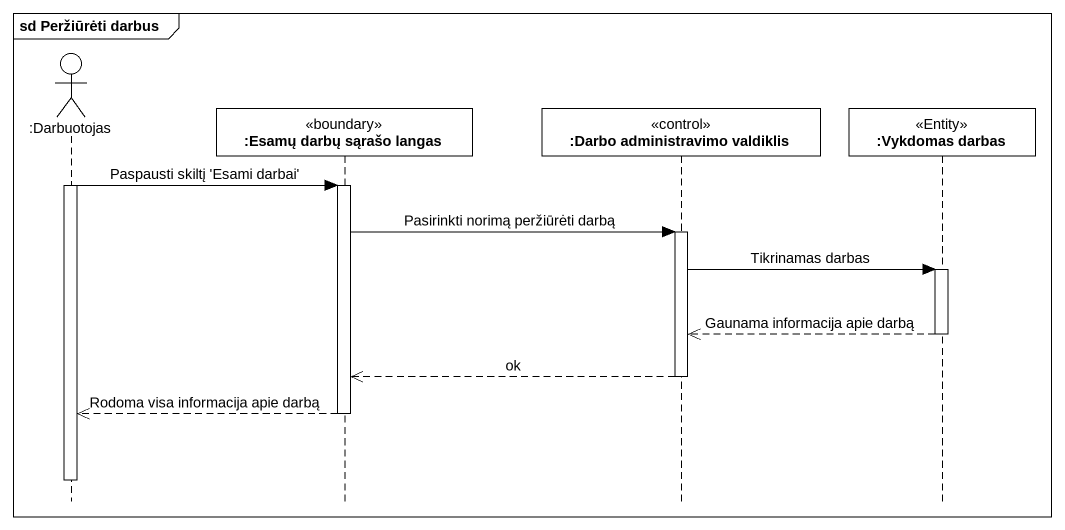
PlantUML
@startuml
mainframe sd Peržiūrėti darbus
hide footbox
actor ":Darbuotojas" as Darbuotojas
participant ":Esamų darbų sąrašo langas" as Esamų_darbų_sąrašo_langas <<boundary>>
participant ":Darbo administravimo valdiklis" as Darbo_administravimo <<control>>
participant ":Vykdomas darbas" as Vykdomas_darbas <<Entity>>

activate Darbuotojas
Darbuotojas -> Esamų_darbų_sąrašo_langas : Paspausti skiltį 'Esami darbai'
activate Esamų_darbų_sąrašo_langas
Esamų_darbų_sąrašo_langas -> Darbo_administravimo : Pasirinkti norimą peržiūrėti darbą
activate Darbo_administravimo
Darbo_administravimo -> Vykdomas_darbas : Tikrinamas darbas
activate Vykdomas_darbas
Vykdomas_darbas -->> Darbo_administravimo : Gaunama informacija apie darbą
deactivate Vykdomas_darbas
Darbo_administravimo -->> Esamų_darbų_sąrašo_langas : ok
deactivate Darbo_administravimo
Esamų_darbų_sąrašo_langas -->> Darbuotojas : Rodoma visa informacija apie darbą
deactivate Esamų_darbų_sąrašo_langas
deactivate Darbuotojas
@enduml
